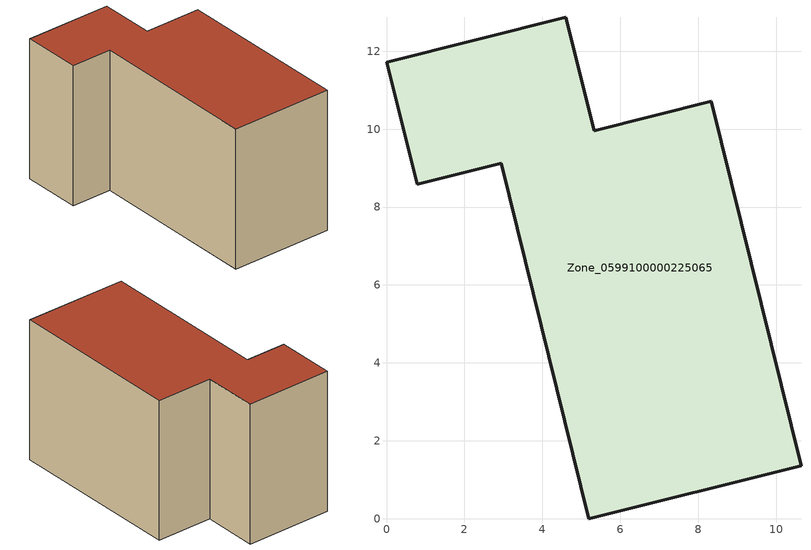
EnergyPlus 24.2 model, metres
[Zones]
Zone_0599100000225065
 floor ground (C_G): 0.79,8.58 0,11.71 4.6,12.87 5.33,9.96 8.34,10.71 10.64,1.36 5.19,0 2.95,9.12 z0
 wall outside (C_F): 5.33,9.96 4.6,12.87 0,11.71 0.79,8.58 2.95,9.12 5.19,0 10.64,1.36 8.34,10.71 5.33,9.96 z0:7.69
 roof outside (C_R): 10.64,1.36 8.34,10.71 5.33,9.96 4.6,12.87 0,11.71 0.79,8.58 2.95,9.12 5.19,0 z7.69
[BUILDING]
Pand.0599100000225065: North Axis=0; Terrain=City; Loads Convergence Tolerance Value=0.04; Temperature Convergence Tolerance Value=0.4; Solar Distribution=FullExterior; Maximum Number of Warmup Days=25; Minimum Number of Warmup Days=1
[Site:Location]
Rotterdam.The.Hague.AP_ZH_NLD Design_Conditions: Latitude=51.96; Longitude=4.45; Time Zone=1; Elevation=-4.5
[SITE:GROUNDTEMPERATURE:BUILDINGSURFACE]
18, 18, 18, 18, 18, 18, 18, 18, 18, 18, 18, 18
[MATERIAL] Thermal Absorptance=0.9; Solar Absorptance=0.7; Visible Absorptance=0.7
Name | Roughness | Thickness | Conductivity | Density | Specific Heat
G.TC.1975-1991 | MediumSmooth | 0.15 | 0.288461 | 540 | 1210
F.TC.1975-1991 | Rough | 0.3 | 0.230769 | 1920 | 840
R.TC.1975-1991 | MediumRough | 0.2 | 0.153846 | 1500 | 1000
[CONSTRUCTION]
C_G: G.TC.1975-1991
C_F: F.TC.1975-1991
C_R: R.TC.1975-1991
[ZONE]
Zone_0599100000225065: Type=1; Multiplier=1; Ceiling Height=Autocalculate; Volume=Autocalculate; Floor Area=autocalculate; Part of Total Floor Area=Yes
[ZONEINFILTRATION:DESIGNFLOWRATE]
Infil_Zone_0599100000225065: Zone or ZoneList or Space or SpaceList=Zone_0599100000225065; Schedule=AlwaysOn; Design Flow Rate Calculation Method=Flow/Area; Flow Rate per Floor Area=0.003; Constant Term Coefficient=1; Temperature Term Coefficient=0; Velocity Term Coefficient=0; Velocity Squared Term Coefficient=0
[HVACTEMPLATE:ZONE:IDEALLOADSAIRSYSTEM]
Zone_0599100000225065: Maximum Heating Supply Air Temperature=50; Minimum Cooling Supply Air Temperature=13; Maximum Heating Supply Air Humidity Ratio=0.0156; Minimum Cooling Supply Air Humidity Ratio=0.0077; Heating Limit=NoLimit; Cooling Limit=NoLimit; Dehumidification Control Type=ConstantSensibleHeatRatio; Cooling Sensible Heat Ratio=0.7; Dehumidification Setpoint=60; Humidification Control Type=None; Humidification Setpoint=30; Outdoor Air Method=None; Outdoor Air Flow Rate per Person=0.00944; Outdoor Air Flow Rate per Zone Floor Area=0; Outdoor Air Flow Rate per Zone=0; Demand Controlled Ventilation Type=None; Outdoor Air Economizer Type=NoEconomizer; Heat Recovery Type=None; Sensible Heat Recovery Effectiveness=0.7; Latent Heat Recovery Effectiveness=0.65
[ZONECONTROL:THERMOSTAT]
ThermostatControl_Zone_0599100000225065: Zone or ZoneList=Zone_0599100000225065; Control Type Schedule=DualSetpointControlType; Control 1=Thermostat_Zone_0599100000225065; Temperature Difference Between Cutout And Setpoint=0
[THERMOSTATSETPOINT:DUALSETPOINT]
Thermostat_Zone_0599100000225065: Heating Setpoint Temperature Schedule=HeatingSetpoint_Zone_0599100000225065; Cooling Setpoint Temperature Schedule=CoolingSetpoint_Zone_0599100000225065
[SCHEDULE:COMPACT]
HeatingSetpoint_Zone_0599100000225065: Through: 12/31, For: AllDays, Until: 24:00, 21
CoolingSetpoint_Zone_0599100000225065: Through: 12/31, For: AllDays, Until: 24:00, 24
DualSetpointControlType: Through: 12/31, For: AllDays, Until: 24:00, 4
AlwaysOn: Through: 12/31, For: AllDays, Until: 24:00, 1
